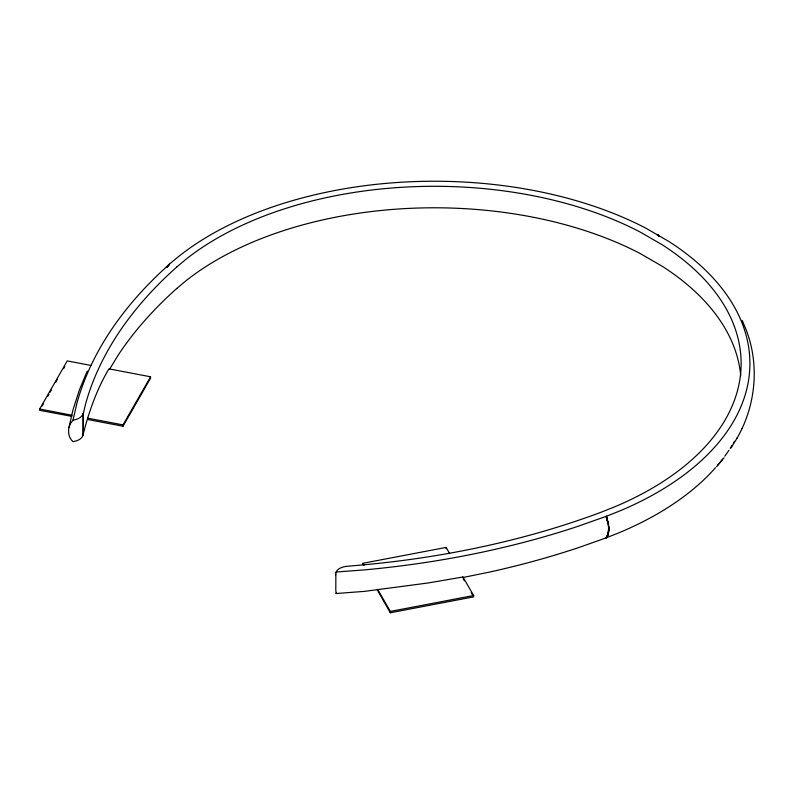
<?xml version="1.0" encoding="UTF-8"?>
<svg xmlns="http://www.w3.org/2000/svg" width="794" height="794" viewBox="0 0 794 794"><rect width="100%" height="100%" fill="white"/><g stroke="black" fill="none" stroke-linecap="round" stroke-linejoin="round"><path stroke-width="1.19" d="M169.102 264.491L169.608 264.074A315.903 182.382 0 0 1 645.691 228.086L668.766 241.406A315.903 182.382 0 0 1 619.687 510.999L606.418 516.259C608.403 522.948 610.933 532.179 606.05 537.895L578.618 547.602A623.121 359.751 0 0 1 490.374 571.898L463.795 577.337M608.313 531.96L607.857 535.603L606.239 537.826L608.422 533.598L608.74 526.978L608.164 534.66L606.05 537.895M608.601 527.762L608.015 521.708L608.809 528.427L608.234 533.657M606.229 516.874L607.648 521.856L606.418 516.259L607.797 522.601M607.827 521.767L607.112 519.643M335.852 574.727L335.812 588.017A21.617 1.876 86.5 0 1 335.763 589.684L336.14 593.525L364.555 591.361L428.671 582.895L462.962 576.98L473.631 595.52L473.631 596.87L390.311 612.769L377.319 589.952M336.021 572.673L336.458 571.362A13.161 7.603 0 0 1 347.464 566.271L363.186 564.871A613.961 354.461 0 0 0 601.465 512.09L614.536 506.9A307.139 177.33 0 0 0 662.246 244.79L639.825 231.848A307.139 177.33 0 0 0 185.836 259.39L176.854 266.943M79.34 390.062L72.959 409.962L68.949 427.519C67.907 432.442 68.959 438.328 73.028 441.623L74.189 441.434A13.161 7.603 0 0 0 83.003 435.082C88.452 413.217 96.282 390.569 107.934 370.55L108.967 368.863L150.562 376.793L150.562 378.143L123.02 426.239L87.529 419.47M68.949 427.519L70.368 423.698L73.028 420.125L76.77 403.719A623.042 359.712 0 0 1 169.37 264.283L167.683 266.208M83.36 435.102L83.36 413.605L85.434 404.503A613.961 354.461 0 0 1 176.844 266.943M79.579 389.467L87.241 371.056M731.076 447.925L736.941 438.338C755.68 406.002 759.739 365.448 746.37 330.393M167.177 266.893L166.929 267.399L167.296 266.784M336.14 593.525L336.458 592.85M462.962 576.98L462.584 577.585M736.941 438.338L737.229 437.792M741.675 429.107L741.963 428.552M71.857 416.384L39.7 410.339L39.7 408.999L67.242 360.893L91.121 365.488M42.151 406.071L43.372 403.928M47.66 396.444L48.881 394.31M50.101 392.167L51.322 390.033M55.61 382.549L57.446 379.343M63.57 368.654L64.79 366.52M123.02 426.239L123.02 424.899L150.562 376.793M109.612 369.15L118.663 354.392A613.524 354.213 0 0 1 176.854 288.43M167.445 266.417L169.34 264.283M724.039 457.731L716.525 466.803M176.854 288.43L185.836 280.887A307.139 177.33 0 0 1 639.825 253.336L662.246 266.288A307.139 177.33 0 0 1 740.723 375.661M608.432 528.576L608.621 529.896M606.239 516.328L578.618 526.104A623.072 359.722 0 0 1 364.555 569.874L336.14 572.027M362.769 564.663L362.769 563.313L446.089 547.423L449.672 553.686M377.676 589.356L390.311 611.42L473.631 595.52M73.028 420.125L74.189 419.937A13.161 7.603 0 0 0 83.003 413.585L83.36 413.605M87.529 418.13L123.02 424.899M39.7 408.999L72.006 415.252M659.01 236.404L658.494 235.61M658.514 235.421L657.531 234.567L658.911 236.066M658.216 235.252L657.611 234.667L658.226 235.113M657.372 234.478L657.918 234.835M463.2 578.657L464.43 580.791M471.17 592.582L472.4 594.726M362.769 563.313L363.94 565.368M742.231 320.409L746.132 329.788M606.05 516.398L607.092 518.839M608.412 530.65L608.561 531.236M607.926 534.283L606.418 537.756L619.687 532.486A315.903 182.382 0 0 0 715.473 467.735M446.089 547.423L446.089 548.763M390.311 611.42L390.311 612.769M83.003 413.585L83.003 435.082M734.45 441.295A315.903 182.382 0 0 1 733.289 443.31M732.088 445.315A315.903 182.382 0 0 1 730.222 448.312M728.922 450.297A315.903 182.382 0 0 1 724.793 456.203M722.6 459.121A315.903 182.382 0 0 1 717.697 465.175M335.753 574.767A13.945 1.806 -85.3 0 1 335.931 572.603M167.981 265.752L167.574 266.318L167.981 265.752M168.626 264.948L168.179 265.444L168.973 264.601L168.626 264.948"/></g></svg>
